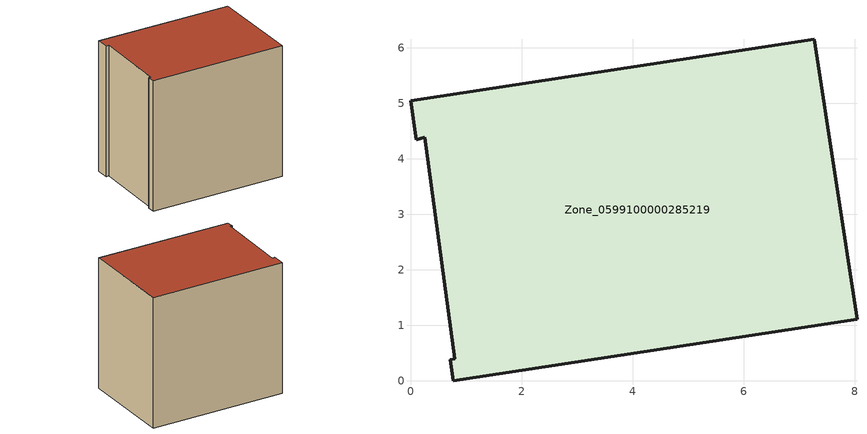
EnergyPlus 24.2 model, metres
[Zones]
Zone_0599100000285219
 floor ground (C_G): 0.77,0 0.71,0.38 0.8,0.4 0.25,4.39 0.11,4.34 0,5.04 7.28,6.15 8.04,1.11 z0
 wall outside (C_F): 0.77,0 8.04,1.11 7.28,6.15 0,5.04 0.11,4.34 0.25,4.39 0.8,0.4 0.71,0.38 0.77,0 z0:7.07
 roof outside (C_R): 0.71,0.38 0.77,0 8.04,1.11 7.28,6.15 0,5.04 0.11,4.34 0.25,4.39 0.8,0.4 z7.07
[BUILDING]
Pand.0599100000285219: North Axis=0; Terrain=City; Loads Convergence Tolerance Value=0.04; Temperature Convergence Tolerance Value=0.4; Solar Distribution=FullExterior; Maximum Number of Warmup Days=25; Minimum Number of Warmup Days=1
[Site:Location]
Rotterdam.The.Hague.AP_ZH_NLD Design_Conditions: Latitude=51.96; Longitude=4.45; Time Zone=1; Elevation=-4.5
[SITE:GROUNDTEMPERATURE:BUILDINGSURFACE]
18, 18, 18, 18, 18, 18, 18, 18, 18, 18, 18, 18
[MATERIAL] Thermal Absorptance=0.9; Solar Absorptance=0.7; Visible Absorptance=0.7
Name | Roughness | Thickness | Conductivity | Density | Specific Heat
G.TI.1946 | MediumSmooth | 0.15 | 1 | 540 | 1210
F.TI.1946 | Rough | 0.3 | 0.857143 | 1920 | 840
R.TI.1946 | MediumRough | 0.2 | 0.1 | 1500 | 1000
[CONSTRUCTION]
C_G: G.TI.1946
C_F: F.TI.1946
C_R: R.TI.1946
[ZONE]
Zone_0599100000285219: Type=1; Multiplier=1; Ceiling Height=Autocalculate; Volume=Autocalculate; Floor Area=autocalculate; Part of Total Floor Area=Yes
[ZONEINFILTRATION:DESIGNFLOWRATE]
Infil_Zone_0599100000285219: Zone or ZoneList or Space or SpaceList=Zone_0599100000285219; Schedule=AlwaysOn; Design Flow Rate Calculation Method=Flow/Area; Flow Rate per Floor Area=0.003; Constant Term Coefficient=1; Temperature Term Coefficient=0; Velocity Term Coefficient=0; Velocity Squared Term Coefficient=0
[HVACTEMPLATE:ZONE:IDEALLOADSAIRSYSTEM]
Zone_0599100000285219: Maximum Heating Supply Air Temperature=50; Minimum Cooling Supply Air Temperature=13; Maximum Heating Supply Air Humidity Ratio=0.0156; Minimum Cooling Supply Air Humidity Ratio=0.0077; Heating Limit=NoLimit; Cooling Limit=NoLimit; Dehumidification Control Type=ConstantSensibleHeatRatio; Cooling Sensible Heat Ratio=0.7; Dehumidification Setpoint=60; Humidification Control Type=None; Humidification Setpoint=30; Outdoor Air Method=None; Outdoor Air Flow Rate per Person=0.00944; Outdoor Air Flow Rate per Zone Floor Area=0; Outdoor Air Flow Rate per Zone=0; Demand Controlled Ventilation Type=None; Outdoor Air Economizer Type=NoEconomizer; Heat Recovery Type=None; Sensible Heat Recovery Effectiveness=0.7; Latent Heat Recovery Effectiveness=0.65
[ZONECONTROL:THERMOSTAT]
ThermostatControl_Zone_0599100000285219: Zone or ZoneList=Zone_0599100000285219; Control Type Schedule=DualSetpointControlType; Control 1=Thermostat_Zone_0599100000285219; Temperature Difference Between Cutout And Setpoint=0
[THERMOSTATSETPOINT:DUALSETPOINT]
Thermostat_Zone_0599100000285219: Heating Setpoint Temperature Schedule=HeatingSetpoint_Zone_0599100000285219; Cooling Setpoint Temperature Schedule=CoolingSetpoint_Zone_0599100000285219
[SCHEDULE:COMPACT]
HeatingSetpoint_Zone_0599100000285219: Through: 12/31, For: AllDays, Until: 24:00, 21
CoolingSetpoint_Zone_0599100000285219: Through: 12/31, For: AllDays, Until: 24:00, 24
DualSetpointControlType: Through: 12/31, For: AllDays, Until: 24:00, 4
AlwaysOn: Through: 12/31, For: AllDays, Until: 24:00, 1
